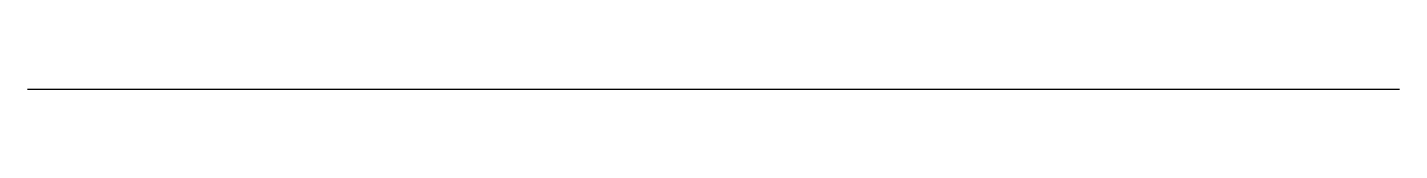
# Model space of a CAD drawing. Header units: metres. Extents: x -122503 to -121339, y -280190 to -280190.
import ezdxf

# ---------------------------------------------------------------- set-up
doc = ezdxf.new("R2010")
doc.units = ezdxf.units.M
doc.layers.add('STEEL', color=1, linetype='Continuous')

msp = doc.modelspace()

# ---------------------------------------------------------------- linework, layer by layer
at = {"layer": 'STEEL'}
msp.add_lwpolyline([(-122503.14, -280190.22), (-121339.41, -280190.22)], dxfattribs=at)

doc.saveas('drawing.dxf')
